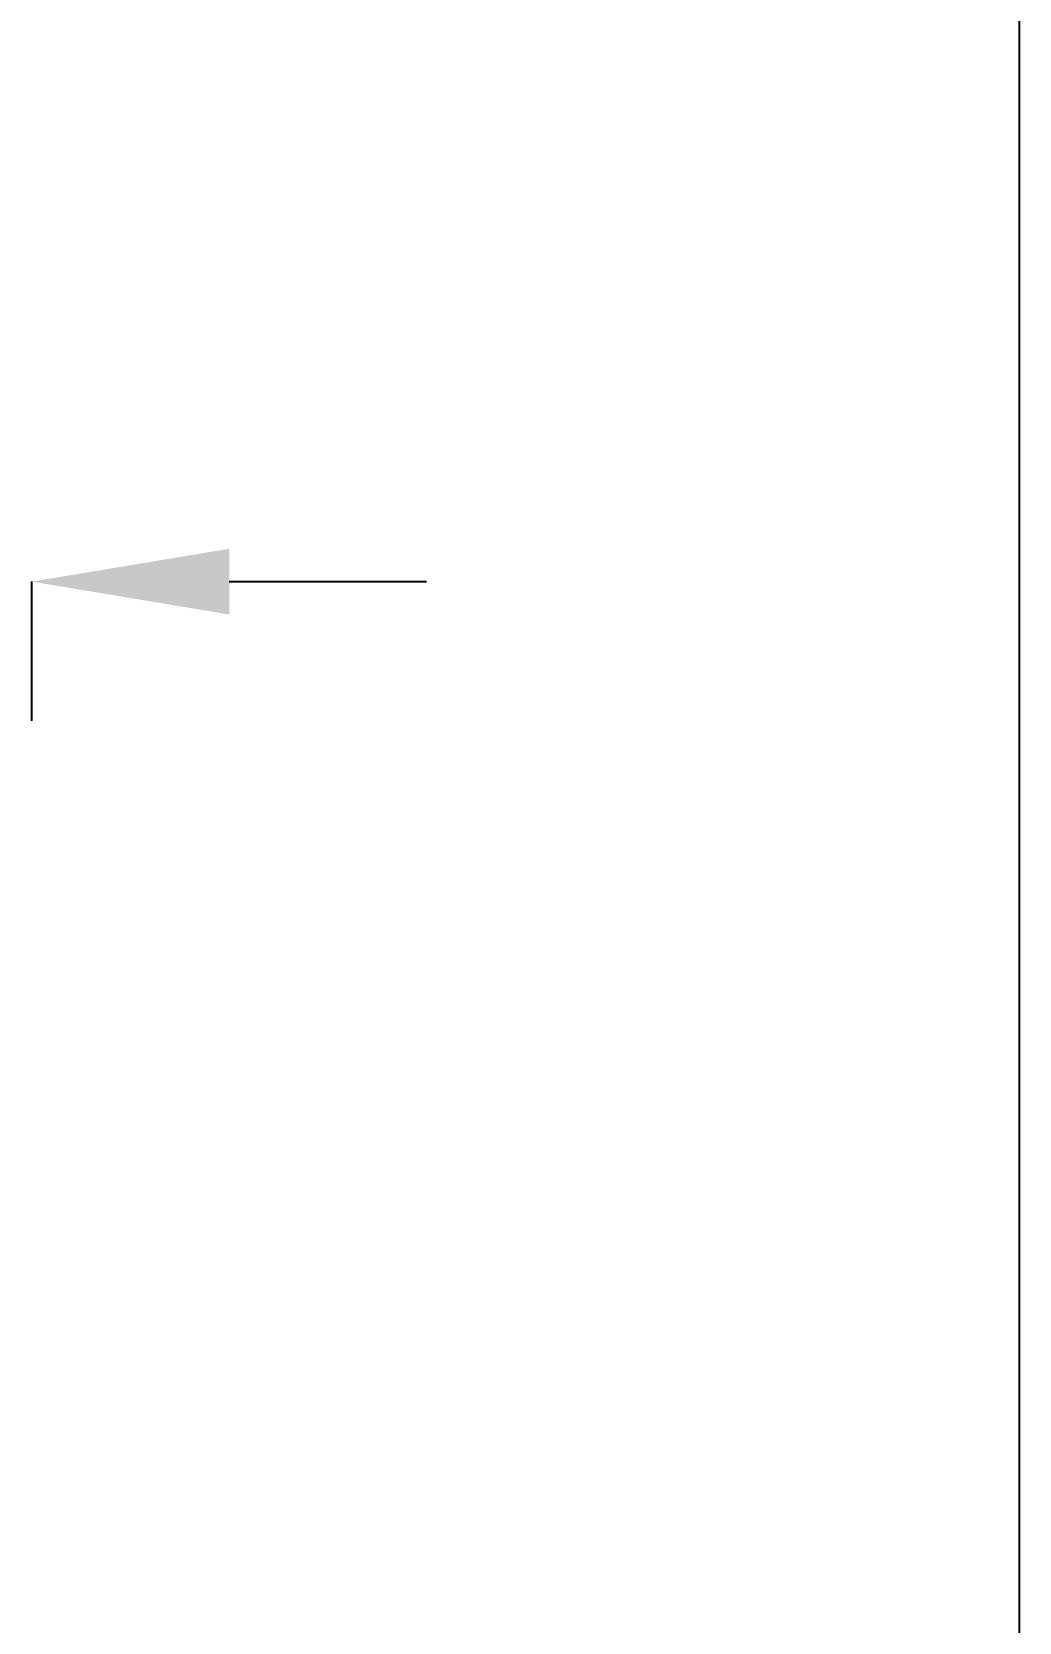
# Model space of a CAD drawing. Header units: millimetres. Extents: x 2588 to 3182, y 1243 to 1719.
# Drawn here: x 3141.8 to 3181.8, y 1524.9 to 1589.4 of the extents above; entities that cross this region are included whole.
import ezdxf

# ---------------------------------------------------------------- set-up
doc = ezdxf.new("R2010")
doc.units = ezdxf.units.MM
doc.styles.get("Standard").update_dxf_attribs({"font": 'arial.ttf'})
doc.dimstyles.get("Standard").update_dxf_attribs({"dimtxt": 0.18, "dimasz": 0.18, "dimexe": 0.18, "dimexo": 0.0625, "dimgap": 0.09, "dimtad": 0, "dimtih": 1, "dimtoh": 1, "dimzin": 0, "dimdsep": 46, "dimtxsty": 'Standard', "dimcen": 0.09, "dimadec": 0, "dimazin": 0, "dimtfac": 1, "dimtofl": 0, "dimtmove": 0, "dimatfit": 3, "dimfxl": 0, "dimtolj": 1, "dimtzin": 0, "dimarcsym": 0})

# ---------------------------------------------------------------- blocks, each defined once
blk = doc.blocks.new('*D49')
at = {"color": 4, "lineweight": -2, "transparency": 16777216}
for p, q in [((3105.795, 1567.073), (3097.795, 1567.073)), ((3113.795, 1549.211), (3113.795, 1567.073)), ((3141.795, 1561.43), (3141.795, 1567.073)), ((3149.795, 1567.073), (3157.795, 1567.073))]:
    blk.add_line(p, q, dxfattribs=at)
at = {"color": 4, "transparency": 16777216}
for points in [[(3105.795, 1568.406), (3105.795, 1565.739), (3113.795, 1567.073)], [(3149.795, 1568.406), (3149.795, 1565.739), (3141.795, 1567.073)]]:
    blk.add_solid(points, dxfattribs=at)
at = {"layer": 'Defpoints', "color": 0, "transparency": 16777216}
for p in [(3141.795, 1567.073), (3141.795, 1561.43), (3113.795, 1549.211)]:
    blk.add_point(p, dxfattribs=at)
at = {"color": 6, "transparency": 16777216, "insert": (3127.795, 1567.073), "char_height": 8, "attachment_point": 5}
blk.add_mtext('\\A1;28.00', dxfattribs=at)

msp = doc.modelspace()

# ---------------------------------------------------------------- linework, layer by layer
msp.add_lwpolyline([(2588.475, 1719.049), (3181.81, 1719.049), (3181.81, 1243.4), (2588.475, 1243.4)], close=True)

# ---------------------------------------------------------------- dimensions: what is measured, and where the dimension line sits
dim = msp.add_linear_dim(base=(3141.795, 1567.073), p1=(3113.795, 1549.211), p2=(3141.795, 1561.43), dimstyle='Standard', override={"dimtxt": 8, "dimasz": 8, "dimexe": 0, "dimexo": 0, "dimgap": 0, "dimtih": 0, "dimtoh": 0, "dimzin": 0, "dimcen": 0, "dimclrd": 4, "dimclre": 4, "dimclrt": 6, "dimadec": 2, "dimtp": 0, "dimtm": 0, "dimtzin": 0})
dim.commit()
dim.dimension.update_dxf_attribs({"geometry": '*D49', "text_midpoint": (3127.795, 1567.073), "dimtype": 160})

doc.saveas('drawing.dxf')
